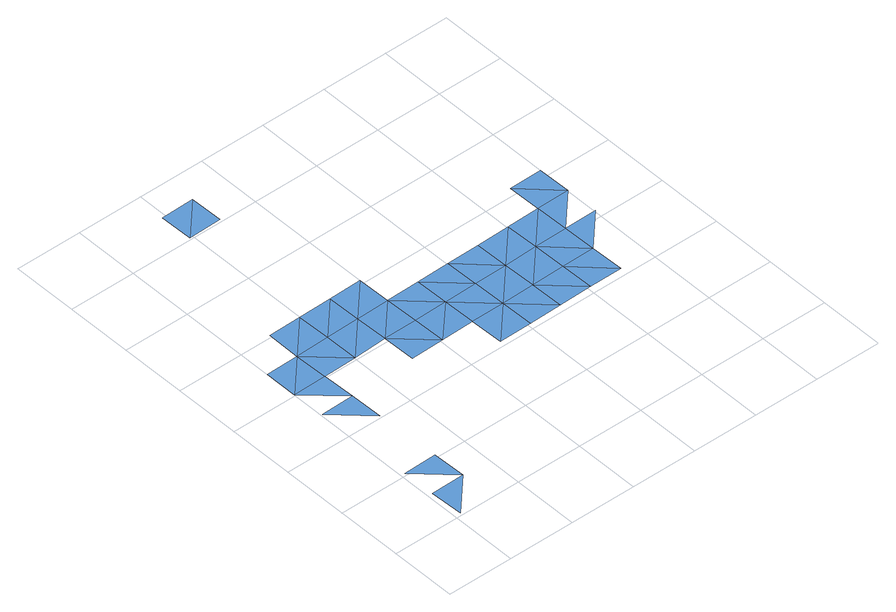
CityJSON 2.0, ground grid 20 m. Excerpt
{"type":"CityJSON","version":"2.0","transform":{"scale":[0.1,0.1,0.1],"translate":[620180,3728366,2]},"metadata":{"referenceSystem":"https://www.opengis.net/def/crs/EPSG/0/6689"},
"CityObjects":{
"waterbody1":{"type":"WaterBody","attributes":{"name":"福岡県津波浸水想定図","class":"1140","function":"2","WaterBodyTsunamiRiskAttribute.description":"1","WaterBodyTsunamiRiskAttribute.rank":"2"},"geometry":[{"type":"MultiSurface","lod":"1","boundaries":[[[0,1,2]],[[3,2,4]],[[5,6,7]],[[7,8,9]],[[10,8,11]],[[12,10,11]],[[11,13,12]],[[13,11,14]],[[15,14,16]],[[15,17,14]],[[18,19,20]],[[18,20,21]],[[22,23,24]],[[25,22,24]],[[25,24,26]],[[25,26,27]]]}]},
"waterbody2":{"type":"WaterBody","attributes":{"name":"福岡県津波浸水想定図","class":"1140","function":"2","WaterBodyTsunamiRiskAttribute.description":"1","WaterBodyTsunamiRiskAttribute.rank":"4"},"geometry":[{"type":"MultiSurface","lod":"1","boundaries":[[[28,9,10]],[[10,9,8]],[[10,29,30]],[[29,10,12]],[[29,12,31]],[[12,13,31]],[[13,32,31]],[[13,33,32]],[[34,35,36]],[[36,35,37]],[[35,38,37]],[[38,35,39]],[[40,38,39]],[[41,40,39]],[[41,42,40]],[[42,43,40]],[[42,44,43]]]}]},
"waterbody3":{"type":"WaterBody","attributes":{"name":"福岡県津波浸水想定図","class":"1140","function":"2","WaterBodyTsunamiRiskAttribute.description":"1","WaterBodyTsunamiRiskAttribute.rank":"3"},"geometry":[{"type":"MultiSurface","lod":"1","boundaries":[[[14,33,13]],[[17,33,14]],[[45,46,47]],[[15,48,17]],[[19,48,15]],[[17,48,33]],[[45,49,46]],[[33,48,50]],[[18,48,19]],[[50,48,34]],[[34,48,18]],[[21,23,18]],[[36,50,34]],[[18,35,34]],[[18,23,22]],[[18,22,35]],[[39,35,22]],[[39,22,25]],[[27,39,25]],[[27,41,39]],[[27,51,41]]]}]}
},
"vertices":[
[12,104,5],[14,4,6],[112,106,5],[10,204,5],[110,206,5],[4,504,2],[106,406,3],[104,506,3],[102,606,1],[2,604,1],[100,706,1],[202,608,1],[200,708,3],[300,709,4],[302,610,5],[404,512,5],[304,510,5],[402,611,4],[604,515,6],[504,514,6],[506,414,6],[606,415,6],[704,517,6],[706,417,6],[806,419,6],[804,519,6],[906,421,6],[904,521,6],
[1,704,1],[198,808,3],[99,806,3],[298,809,4],[398,811,4],[400,711,5],[602,615,5],[702,617,5],[600,715,5],[700,717,5],[800,719,5],[802,619,6],[900,721,5],[902,621,5],[1000,723,5],[898,821,5],[998,823,5],
[191,1207,2],[289,1309,2],[189,1307,2],[502,613,5],[291,1209,2],[500,713,5],[1002,623,5]
]}
